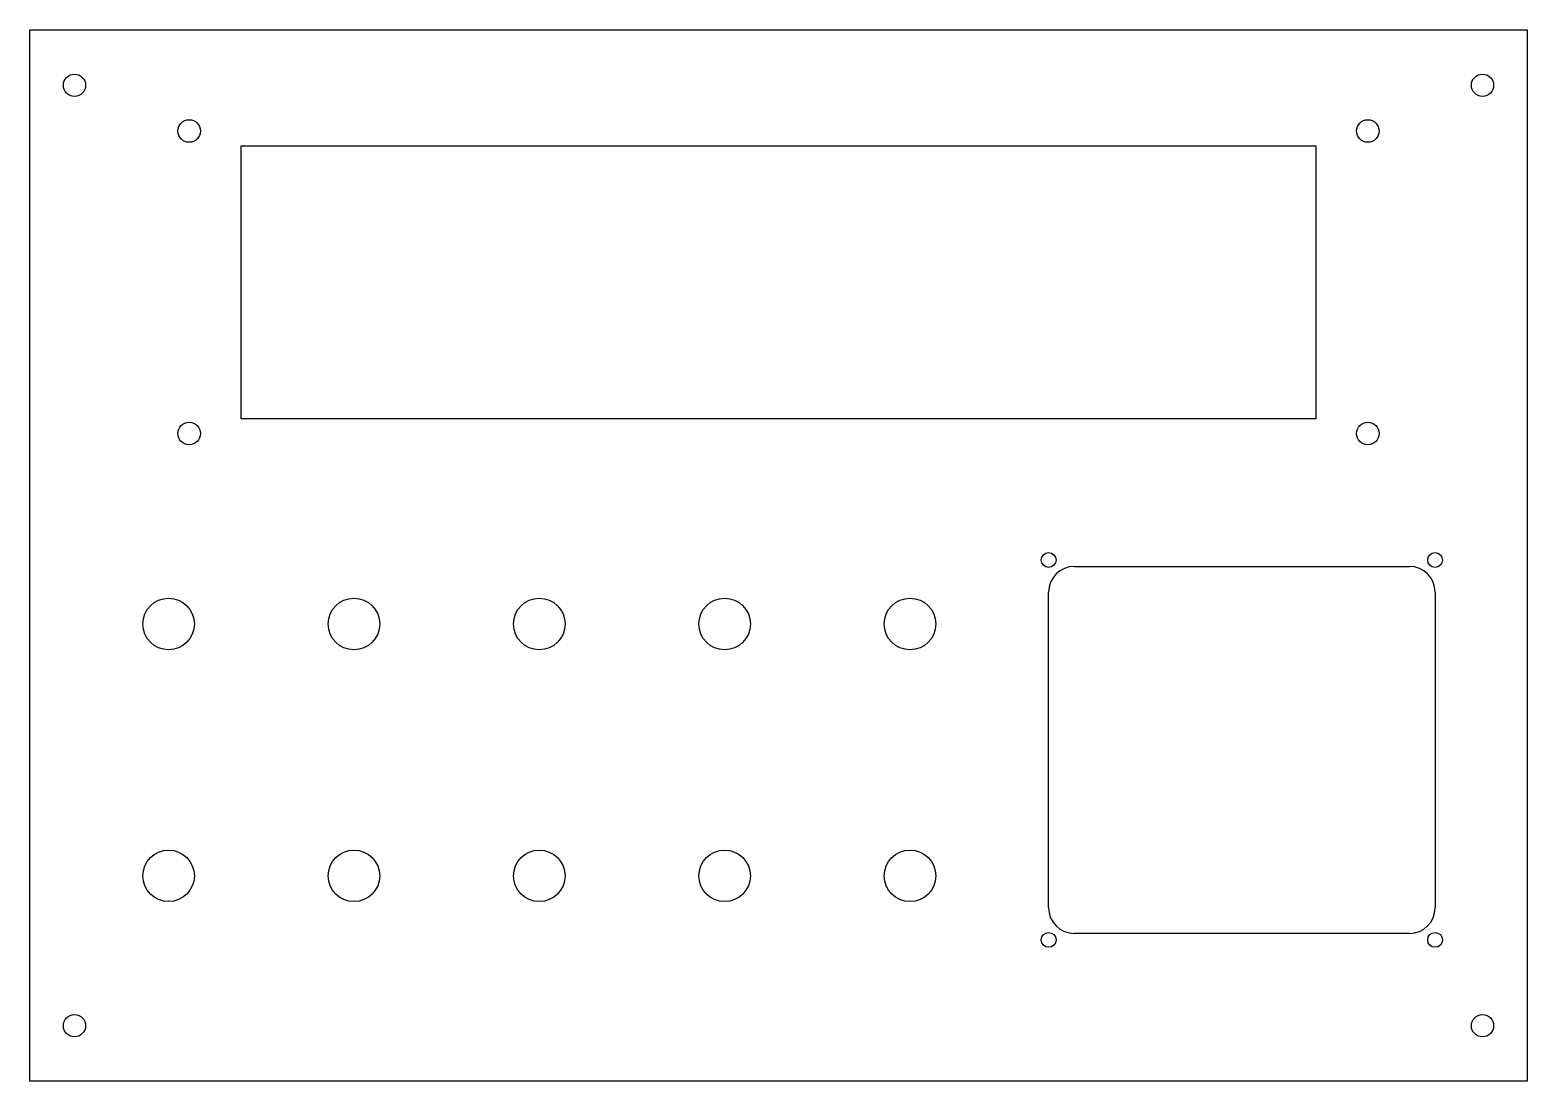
# Model space of a CAD drawing. Header units: millimetres. Extents: x -116 to 116, y -82 to 82.
import ezdxf

# ---------------------------------------------------------------- set-up
doc = ezdxf.new("R2010")
doc.units = ezdxf.units.MM
doc.layers.add('Sketch', color=7, linetype='CONTINUOUS')

msp = doc.modelspace()

# ---------------------------------------------------------------- linework, layer by layer
at = {"layer": 'Sketch'}
for p, q in [((-116.205, 81.635), (116.205, 81.635)), ((-116.205, -81.635), (-116.205, 81.635)), ((116.205, 81.635), (116.205, -81.635)), ((-83.4, 63.635), (83.4, 63.635)), ((-83.4, 42.435), (-83.4, 63.635)), ((83.4, 63.635), (83.4, 21.235)), ((-83.4, 21.235), (-83.4, 42.435)), ((83.4, 21.235), (-83.4, 21.235)), ((45.9321, -1.7), (97.9321, -1.7)), ((41.9321, -54.7), (41.9321, -5.7)), ((101.932, -5.7), (101.932, -54.7)), ((97.9321, -58.7), (45.9321, -58.7)), ((116.205, -81.635), (-116.205, -81.635))]:
    msp.add_line(p, q, dxfattribs=at)
for centre, radius in [((-109.295, 73.045), 1.725), ((109.295, 73.045), 1.725), ((-91.5, 65.935), 1.75), ((91.5, 65.935), 1.75), ((-91.5, 18.935), 1.75), ((91.5, 18.935), 1.75), ((41.9321, -0.7), 1.15), ((101.932, -0.7), 1.15), ((-94.6821, -10.6383), 4), ((-65.9093, -10.6383), 4), ((-37.1364, -10.6383), 4), ((-8.3636, -10.6383), 4), ((20.4093, -10.6383), 4), ((-94.6821, -49.7617), 4), ((-65.9093, -49.7617), 4), ((-37.1364, -49.7617), 4), ((-8.3636, -49.7617), 4), ((20.4093, -49.7617), 4), ((41.9321, -59.7), 1.15), ((101.932, -59.7), 1.15), ((-109.295, -73.045), 1.725), ((109.295, -73.045), 1.725)]:
    msp.add_circle(centre, radius, dxfattribs=at)
for centre, start, end in [((45.9321, -5.7), 90, 180), ((97.9321, -5.7), 0, 90), ((45.9321, -54.7), 180, -90), ((97.9321, -54.7), -90, 0)]:
    msp.add_arc(centre, 4, start, end, dxfattribs=at)

doc.saveas('drawing.dxf')
